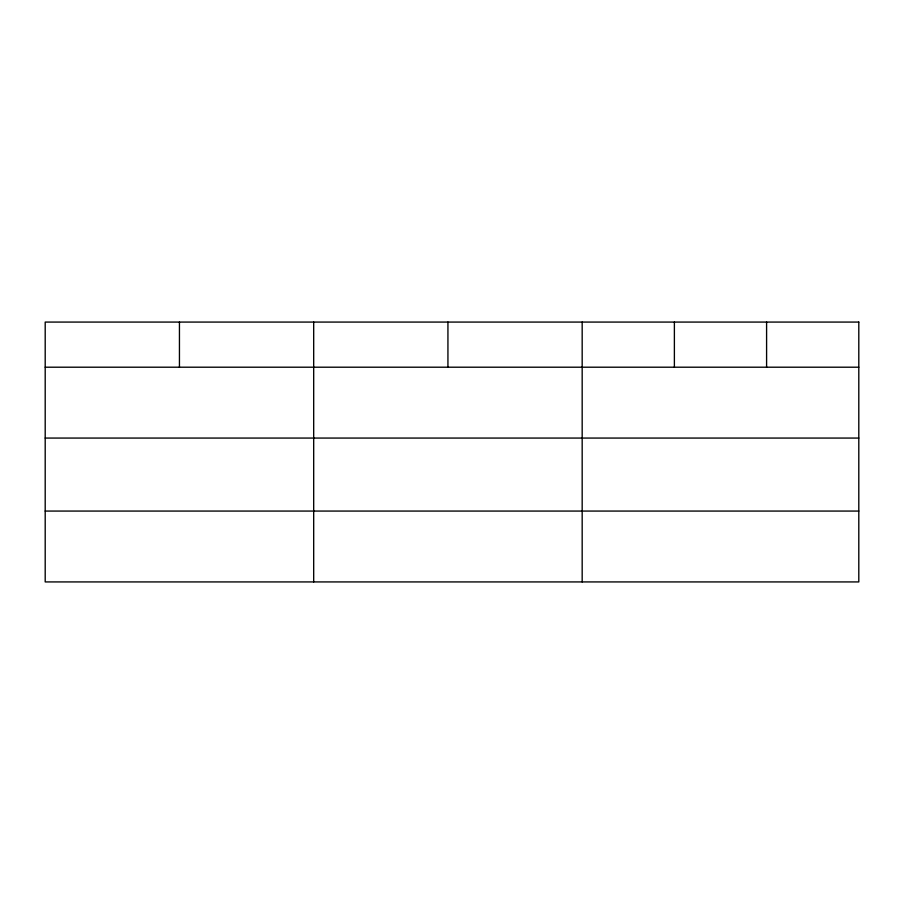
<?xml version="1.0" encoding="UTF-8"?>
<svg xmlns="http://www.w3.org/2000/svg" width="904" height="904" viewBox="0 0 904 904"><rect width="100%" height="100%" fill="white"/><g stroke="black" fill="none" stroke-linecap="round" stroke-linejoin="round"><path stroke-width="1.36" d="M45.2 367.205L858.8 367.205M45.2 438.067L858.8 438.067M45.2 511.065L858.8 511.065M766.592 322.073L766.592 367.205M674.384 322.073L674.384 367.205M582.176 322.073L582.176 581.927M447.932 322.073L447.932 367.205M313.688 322.073L313.688 581.927M179.444 322.073L179.444 367.205M858.8 322.073L45.2 322.073L45.2 581.927L858.8 581.927L858.8 322.073"/></g></svg>
